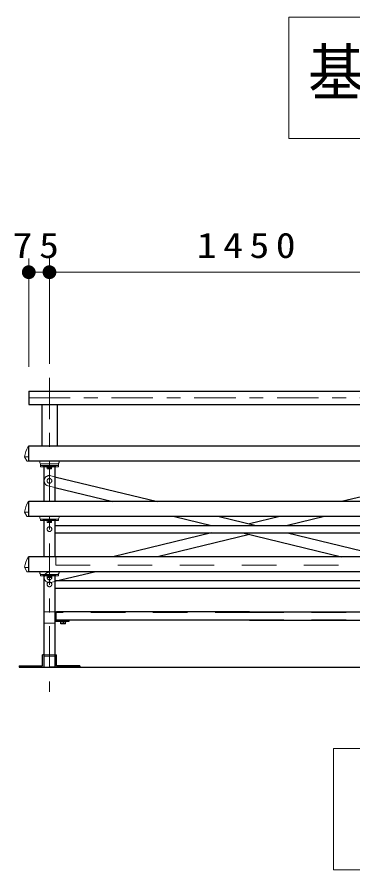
# Model space of a CAD drawing. Units: millimetres on the paper, scale 1:50. Extents: x -385 to 0, y 0 to 267.
# Drawn here: x -341.3 to -316.9, y 62.8 to 124.6 of the extents above; entities that cross this region are included whole.
import ezdxf

# ---------------------------------------------------------------- set-up
doc = ezdxf.new("R2010")
doc.units = ezdxf.units.MM
doc.linetypes.add('USER1', pattern=[4.5, 2.5, -2])
doc.linetypes.add('USER2', pattern=[6, 3, -1, 1, -1])
doc.layers.add('LY_1', color=7, linetype='Continuous', lineweight=13)
doc.styles.add('ＭＳ ゴシック', font='')
doc.styles.get('ＭＳ ゴシック').set_extended_font_data('MS Gothic')

# ---------------------------------------------------------------- blocks, each defined once
blk = doc.blocks.new('filled_dot')
at = {"color": 0, "linetype": 'Continuous', "lineweight": -2, "const_width": 1.25}
blk.add_lwpolyline([(-0.625, 0, 1), (0.625, 0, 1)], format="xyb", close=True, dxfattribs=at)

msp = doc.modelspace()

# ---------------------------------------------------------------- linework, layer by layer
at = {"layer": 'LY_1'}
for p, q in [((-321.574, 124.567), (-321.574, 115.767)), ((-269.274, 124.567), (-321.574, 124.567)), ((-321.574, 115.767), (-269.274, 115.767)), ((-340.424, 99.232), (-340.424, 107.084)), ((-338.924, 99.441), (-338.924, 107.084)), ((-340.424, 106.084), (-338.924, 106.084)), ((-338.924, 106.084), (-309.924, 106.084)), ((-340.44, 93.469), (-340.424, 93.469)), ((-340.724, 92.709), (-340.575, 92.411)), ((-340.424, 92.701), (-340.683, 92.701)), ((-340.424, 92.389), (-340.539, 92.389)), ((-340.44, 89.469), (-340.424, 89.469)), ((-340.724, 88.709), (-340.575, 88.411)), ((-340.424, 88.701), (-340.683, 88.701)), ((-340.424, 88.389), (-340.539, 88.389)), ((-339.624, 88.389), (-339.624, 88.309)), ((-338.224, 88.389), (-338.224, 88.309)), ((-339.574, 88.099), (-339.574, 88.196)), ((-339.574, 88.189), (-338.274, 88.189)), ((-339.574, 88.099), (-338.274, 88.099)), ((-339.504, 88.189), (-338.344, 88.189)), ((-339.104, 88.067), (-339.104, 88.099)), ((-339.104, 88.067), (-338.744, 88.067)), ((-339.082, 87.957), (-339.082, 88.067)), ((-339.082, 87.957), (-338.766, 87.957)), ((-339.003, 87.957), (-339.003, 88.067)), ((-338.845, 87.957), (-338.845, 88.067)), ((-338.766, 87.957), (-338.766, 88.067)), ((-338.744, 88.067), (-338.744, 88.099)), ((-338.274, 88.099), (-338.274, 88.196)), ((-340.44, 85.469), (-340.424, 85.469)), ((-340.724, 84.709), (-340.575, 84.411)), ((-340.424, 84.701), (-340.683, 84.701)), ((-340.424, 84.389), (-340.539, 84.389)), ((-339.624, 84.389), (-339.624, 84.309)), ((-339.574, 84.099), (-339.574, 84.196)), ((-339.574, 84.189), (-338.274, 84.189)), ((-339.574, 84.099), (-338.274, 84.099)), ((-339.504, 84.189), (-338.344, 84.189)), ((-339.104, 84.067), (-339.104, 84.099)), ((-339.104, 84.067), (-338.744, 84.067)), ((-339.082, 83.957), (-339.082, 84.067)), ((-339.003, 83.957), (-339.003, 84.067)), ((-338.845, 83.957), (-338.845, 84.067)), ((-338.766, 83.957), (-338.766, 84.067)), ((-338.744, 84.067), (-338.744, 84.099)), ((-338.274, 84.099), (-338.274, 84.196)), ((-338.224, 84.389), (-338.224, 84.309)), ((-339.082, 83.957), (-338.766, 83.957)), ((-338.134, 80.779), (-338.134, 80.749)), ((-338.134, 80.779), (-337.714, 80.779)), ((-338.134, 80.749), (-337.714, 80.749)), ((-337.714, 80.749), (-337.714, 80.779)), ((-318.324, 71.581), (-318.324, 62.781)), ((-270.524, 71.581), (-318.324, 71.581)), ((-318.324, 62.781), (-270.524, 62.781))]:
    msp.add_line(p, q, dxfattribs=at)
at = {"layer": 'LY_1', "linetype": 'USER2'}
for p, q in [((-338.924, 98.441), (-338.924, 75.695)), ((-340.424, 96.983), (-295.424, 96.983))]:
    msp.add_line(p, q, dxfattribs=at)
at = {"layer": 'LY_1', "lineweight": 25}
for p, q in [((-340.424, 97.469), (-340.424, 96.497)), ((-340.424, 97.469), (-295.424, 97.469)), ((-340.424, 96.497), (-295.424, 96.497)), ((-339.474, 96.497), (-339.474, 93.469)), ((-338.374, 96.497), (-338.374, 93.469)), ((-339.324, 91.979), (-339.324, 89.469)), ((-338.524, 91.979), (-338.524, 89.469)), ((-338.524, 91.263), (-331.09, 89.469)), ((-310.324, 91.263), (-317.758, 89.469)), ((-338.524, 90.482), (-334.329, 89.469)), ((-329.855, 88.389), (-327.17, 87.741)), ((-326.616, 88.389), (-323.931, 87.741)), ((-322.232, 88.389), (-324.424, 87.86)), ((-318.993, 88.389), (-321.678, 87.741)), ((-339.394, 88.189), (-338.454, 88.189)), ((-339.334, 88.189), (-338.514, 88.189)), ((-339.324, 88.099), (-339.324, 85.469)), ((-338.524, 88.099), (-338.524, 85.469)), ((-338.524, 87.741), (-310.324, 87.741)), ((-338.524, 87.197), (-310.324, 87.197)), ((-327.171, 87.197), (-334.329, 85.469)), ((-324.917, 87.197), (-317.758, 85.469)), ((-321.678, 87.197), (-314.519, 85.469)), ((-324.424, 87.078), (-331.09, 85.469)), ((-339.394, 84.189), (-338.454, 84.189)), ((-339.334, 84.189), (-338.514, 84.189)), ((-339.324, 84.099), (-339.324, 77.469)), ((-335.565, 84.389), (-338.524, 83.675)), ((-338.524, 84.099), (-338.524, 77.469)), ((-338.524, 83.741), (-310.324, 83.741)), ((-338.524, 83.197), (-310.324, 83.197)), ((-338.094, 80.621), (-338.094, 80.749)), ((-337.754, 80.621), (-338.094, 80.621)), ((-337.924, 80.749), (-337.924, 80.621)), ((-337.754, 80.621), (-337.754, 80.749)), ((-339.324, 78.359), (-339.424, 78.359)), ((-339.424, 77.559), (-339.424, 78.359)), ((-338.524, 78.359), (-338.424, 78.359)), ((-338.424, 77.559), (-338.424, 78.359)), ((-341.124, 77.559), (-341.124, 77.469)), ((-341.124, 77.559), (-339.424, 77.559)), ((-341.124, 77.469), (-338.924, 77.469)), ((-340.94, 77.469), (-249.908, 77.469)), ((-336.724, 77.469), (-338.924, 77.469)), ((-336.724, 77.559), (-338.424, 77.559)), ((-336.724, 77.559), (-336.724, 77.469))]:
    msp.add_line(p, q, dxfattribs=at)
at = {"layer": 'LY_1', "color": 4, "lineweight": 25}
for p, q in [((-340.424, 92.389), (-340.424, 93.469)), ((-294.424, 93.469), (-340.424, 93.469)), ((-294.424, 92.389), (-340.424, 92.389)), ((-340.424, 88.389), (-340.424, 89.469)), ((-294.424, 89.469), (-340.424, 89.469)), ((-294.424, 88.389), (-340.424, 88.389)), ((-340.424, 84.389), (-340.424, 85.469)), ((-294.424, 85.469), (-340.424, 85.469)), ((-294.424, 84.389), (-340.424, 84.389)), ((-337.524, 80.779), (-338.524, 80.779)), ((-337.524, 80.869), (-337.524, 80.779))]:
    msp.add_line(p, q, dxfattribs=at)
at = {"layer": 'LY_1', "color": 2}
for p, q in [((-339.624, 92.389), (-339.624, 92.309)), ((-339.574, 91.979), (-339.574, 92.189)), ((-339.574, 92.189), (-338.274, 92.189)), ((-339.574, 92.069), (-338.274, 92.069)), ((-338.274, 91.979), (-338.274, 92.189)), ((-338.224, 92.389), (-338.224, 92.309)), ((-339.574, 91.979), (-338.274, 91.979)), ((-339.104, 91.947), (-339.104, 91.979)), ((-339.104, 91.947), (-338.744, 91.947)), ((-339.082, 91.837), (-339.082, 91.947)), ((-339.082, 91.837), (-338.766, 91.837)), ((-339.003, 91.837), (-339.003, 91.947)), ((-338.845, 91.837), (-338.845, 91.947)), ((-338.766, 91.837), (-338.766, 91.947)), ((-338.744, 91.947), (-338.744, 91.979))]:
    msp.add_line(p, q, dxfattribs=at)
at = {"layer": 'LY_1', "color": 2, "lineweight": 25}
for p, q in [((-339.394, 92.069), (-338.454, 92.069)), ((-339.334, 92.069), (-338.514, 92.069))]:
    msp.add_line(p, q, dxfattribs=at)
at = {"layer": 'LY_1', "linetype": 'USER1'}
for p, q in [((-338.835, 91.339), (-338.524, 91.263)), ((-339.013, 90.6), (-338.524, 90.482)), ((-338.804, 84.389), (-339.013, 84.339)), ((-338.524, 83.675), (-338.835, 83.6)), ((-339.324, 81.469), (-338.524, 81.469)), ((-324.424, 81.429), (-338.474, 81.429)), ((-324.424, 81.429), (-310.374, 81.429)), ((-339.324, 80.669), (-338.524, 80.669)), ((-324.424, 80.909), (-338.474, 80.909)), ((-324.424, 80.909), (-310.374, 80.909)), ((-339.324, 78.359), (-338.524, 78.359)), ((-339.324, 78.269), (-338.524, 78.269))]:
    msp.add_line(p, q, dxfattribs=at)
at = {"layer": 'LY_1', "color": 2, "linetype": 'USER1'}
for q in [(-338.474, 85.469), (-310.374, 84.869)]:
    msp.add_line((-338.474, 84.869), q, dxfattribs=at)
at = {"layer": 'LY_1', "color": 40, "lineweight": 25}
for p, q in [((-338.474, 81.409), (-338.474, 80.929)), ((-324.424, 81.469), (-338.414, 81.469)), ((-324.424, 81.469), (-310.434, 81.469)), ((-324.424, 80.869), (-338.524, 80.869)), ((-324.424, 80.869), (-310.324, 80.869))]:
    msp.add_line(p, q, dxfattribs=at)
at = {"layer": 'LY_1', "linetype": 'USER1'}
for centre in [(-338.924, 90.969), (-338.924, 87.469), (-338.924, 83.969), (-338.924, 83.469)]:
    msp.add_circle(centre, 0.17, dxfattribs=at)
at = {"layer": 'LY_1'}
for centre, radius, start, end in [((-338.355, 92.323), 2.4, 152.05656, 170.74718), ((-340.44, 93.429), 0.04, 90, 152.05656), ((-340.539, 92.429), 0.04, 206.56479, 270), ((-338.355, 88.323), 2.4, 152.05656, 170.74718), ((-340.44, 89.429), 0.04, 90, 152.05656), ((-340.539, 88.429), 0.04, 206.56479, 270), ((-339.504, 88.309), 0.12, 179.99999, 270), ((-338.344, 88.309), 0.12, 270, 0), ((-338.355, 84.323), 2.4, 152.05656, 170.74718), ((-340.44, 85.429), 0.04, 90, 152.05656), ((-340.539, 84.429), 0.04, 206.56479, 270), ((-339.504, 84.309), 0.12, 179.99999, 270), ((-338.344, 84.309), 0.12, 270, 0)]:
    msp.add_arc(centre, radius, start, end, dxfattribs=at)
at = {"layer": 'LY_1', "color": 2}
for centre, start, end in [((-339.504, 92.309), 179.99999, 270), ((-338.344, 92.309), 270, 0)]:
    msp.add_arc(centre, 0.12, start, end, dxfattribs=at)
at = {"layer": 'LY_1', "linetype": 'USER1'}
for centre, start, end in [((-338.924, 90.969), 76.42958, 256.42958), ((-338.924, 83.969), 103.57042, 283.57042)]:
    msp.add_arc(centre, 0.38, start, end, dxfattribs=at)
at = {"layer": 'LY_1', "color": 40, "lineweight": 25}
for centre, start, end in [((-338.414, 81.409), 90, 180), ((-338.414, 80.929), 180, 270)]:
    msp.add_arc(centre, 0.06, start, end, dxfattribs=at)

# ---------------------------------------------------------------- block references
at = {"layer": 'LY_1', "xscale": 0.4, "yscale": 0.4}
for p in [(-340.424, 106.084), (-338.924, 106.084)]:
    msp.add_blockref('filled_dot', p, dxfattribs=at)
at = {"layer": 'LY_1', "xscale": 0.4, "yscale": 0.4, "rotation": 180}
msp.add_blockref('filled_dot', (-338.924, 106.084), dxfattribs=at)

# ---------------------------------------------------------------- texts
at = {"layer": 'LY_1', "style": 'ＭＳ ゴシック'}
for s, insert, char_height, attachment_point in [('\\T1.5;\\W0.9;基礎伏図\u3000S=1/50', (-320.174, 120.167), 3.299, 4), ('\\T1.34;\\W1.15;75', (-339.674, 107.084), 1.833, 8), ('\\T1.33;\\W1.15;1450', (-324.424, 107.084), 1.833, 8)]:
    msp.add_mtext(s, dxfattribs=dict(at, insert=insert, char_height=char_height, attachment_point=attachment_point))

doc.saveas('drawing.dxf')
